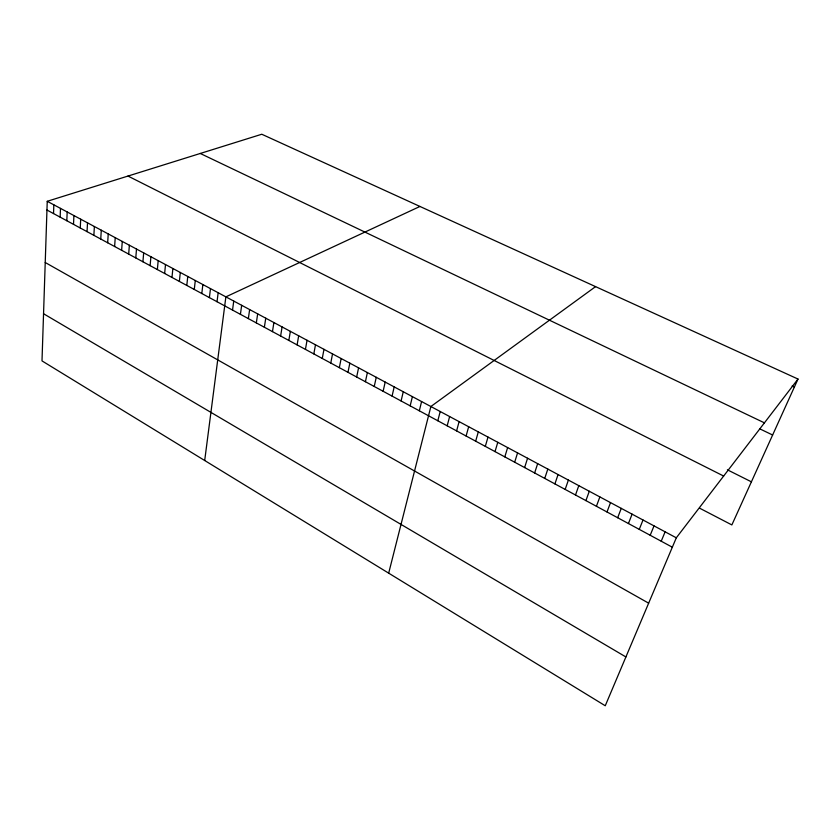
<?xml version="1.0" encoding="UTF-8"?>
<svg xmlns="http://www.w3.org/2000/svg" width="840" height="840" viewBox="0 0 840 840"><rect width="100%" height="100%" fill="white"/><g stroke="black" fill="none" stroke-linecap="round" stroke-linejoin="round"><path stroke-width="1.26" d="M47.24 201.296L42 360.895L605.251 705.758L676.305 537.81L798 379.05L261.776 134.243L47.24 201.296L676.305 537.81M53.529 213.57L53.844 204.834M60.144 217.14L60.491 208.394M66.812 220.731L67.19 211.974M73.511 224.343L73.92 215.576M80.252 227.987L80.692 219.198M87.045 231.641L87.517 222.841M93.87 235.326L94.374 226.517M100.748 239.033L101.283 230.213M107.667 242.76L108.234 233.929M114.629 246.519L115.227 237.668M121.632 250.299L122.273 241.437M128.688 254.1L129.36 245.228M135.786 257.922L136.5 249.049M142.926 261.776L143.672 252.882M150.119 265.65L150.906 256.757M157.364 269.556L158.183 260.642M164.651 273.483L165.501 264.558M171.98 277.442L172.872 268.506M179.372 281.421L180.296 272.475M186.795 285.432L187.772 276.476M194.282 289.464L195.29 280.497M201.81 293.528L202.86 284.55M209.391 297.612L210.483 288.624M217.025 301.728L218.159 292.73M204.697 460.509L225.876 296.856L419.947 206.451M232.533 310.086L233.741 301.067M240.419 314.339L241.668 305.308M248.346 318.612L249.638 309.572M256.326 322.917L257.67 313.866M264.369 327.254L265.755 318.192M272.475 331.621L273.893 322.55M280.623 336.01L282.093 326.928M288.834 340.442L290.356 331.349M297.108 344.904L298.673 335.8M305.435 349.387L307.041 340.274M313.824 353.913L315.483 344.788M322.266 358.47L323.978 349.335M330.771 363.048L332.535 353.913M339.339 367.668L341.145 358.522M347.97 372.33L349.829 363.163M356.664 377.013L358.575 367.846M365.421 381.728L367.374 372.55M374.241 386.484L376.247 377.296M383.124 391.272L385.193 382.074M392.07 396.102L394.191 386.894M401.09 400.964L403.263 391.745M410.172 405.856L412.398 396.637M419.318 410.792L421.596 401.562M388.679 573.163L430.878 406.518L595.571 286.629M437.819 420.767L440.213 411.516M447.174 425.806L449.631 416.556M456.603 430.889L459.113 421.628M466.095 436.013L468.668 426.741M475.671 441.168L478.306 431.886M485.31 446.366L488.009 437.084M495.023 451.605L497.784 442.312M504.808 456.887L507.633 447.584M514.678 462.21L517.566 452.897M524.622 467.565L527.572 458.241M534.639 472.962L537.663 463.638M544.73 478.411L547.827 469.077M554.915 483.893L558.065 474.558M565.163 489.426L568.397 480.081M575.505 495.002L578.802 485.646M585.921 500.619L589.292 491.264M596.421 506.279L599.865 496.913M607.005 511.98L610.523 502.614M617.673 517.734L621.264 508.368M628.436 523.53L632.09 514.154M639.272 529.379L643.01 520.002M650.202 535.269L654.024 525.882M661.227 541.212L665.123 531.825M798 379.05L731.861 524.927L699.636 508.19M792.13 385.991L794.377 387.03M200.267 153.468L764.421 422.846M759.612 428.757L772.622 435.015M727.398 469.812L751.401 481.834M127.985 176.064L723.65 476.049M46.956 210.032L672.336 547.207M45.234 262.51L648.648 603.173M43.544 313.73L625.895 656.953"/></g></svg>
